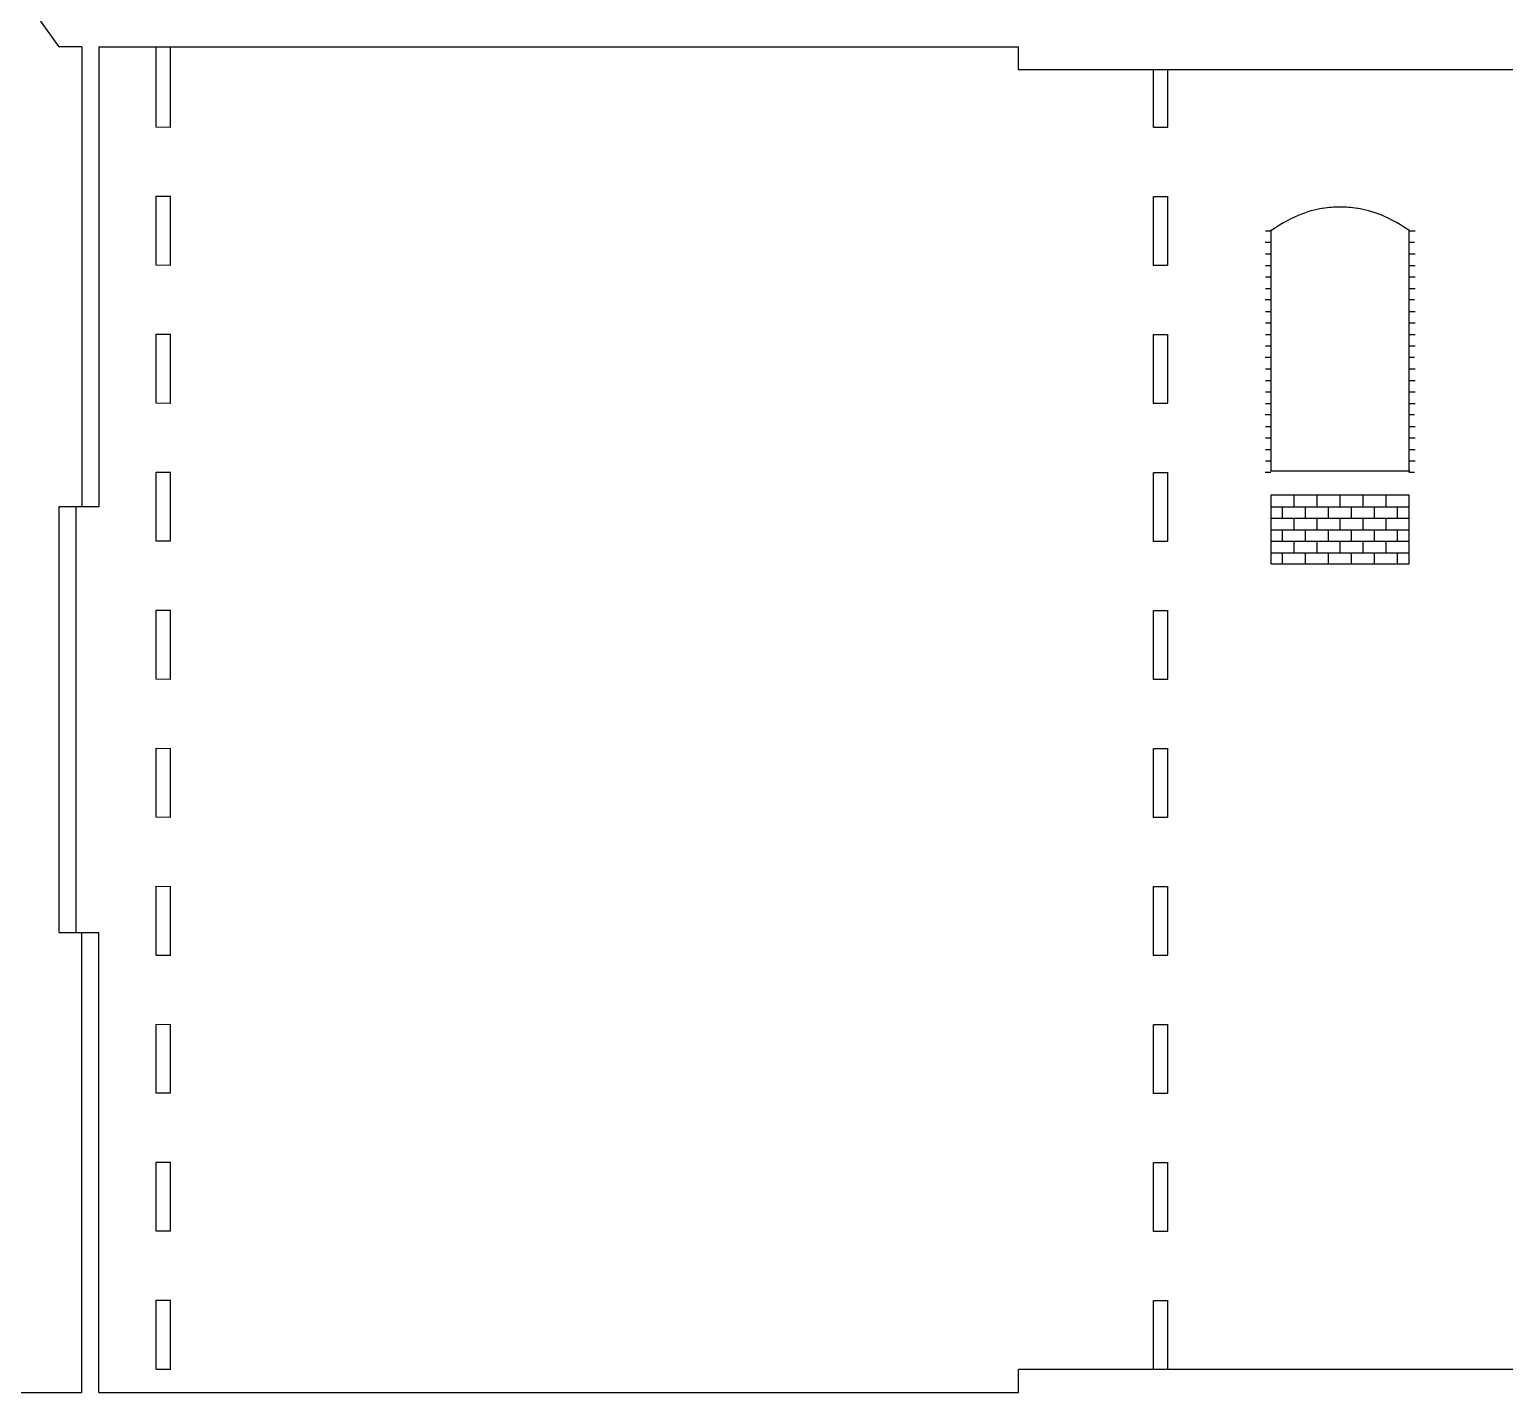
# Model space of a CAD drawing. Extents: x 12 to 496, y 6 to 296.
# Drawn here: x 137.5 to 265.8, y 6 to 124.5 of the extents above; entities that cross this region are included whole.
import ezdxf

# ---------------------------------------------------------------- set-up
doc = ezdxf.new("R2010")
doc.units = 0
doc.header["$MEASUREMENT"] = 0
doc.layers.add('OHNE_NAMEN', color=7, linetype='CONTINUOUS')

msp = doc.modelspace()

# ---------------------------------------------------------------- linework, layer by layer
at = {"layer": 'OHNE_NAMEN', "color": 5, "linetype": 'CONTINUOUS'}
for p, q in [((93.4999, 188.5001), (139.9999, 122.9999)), ((142.0001, 122.9999), (139.9999, 122.9999)), ((142.0001, 123.0002), (142.0001, 83.0001)), ((143.5001, 123.0002), (143.5001, 83.0001)), ((143.5001, 123.0002), (223.4999, 123.0002)), ((223.4999, 121), (223.4999, 122.9999)), ((311.4999, 121), (223.4999, 121)), ((142.0001, 83.0001), (139.9999, 83.0001)), ((139.9999, 83.0001), (139.9999, 46.0001)), ((143.5001, 83.0001), (141.4999, 83.0001)), ((141.4999, 83.0001), (141.4999, 46.0001)), ((139.9999, 46.0001), (142.0001, 46.0001)), ((141.4999, 46.0001), (143.5001, 46.0001)), ((142.0001, 5.9999), (142.0001, 45.9998)), ((143.5001, 5.9999), (143.5001, 45.9998)), ((223.4999, 6), (223.4999, 8)), ((311.4999, 8), (223.4999, 8)), ((109.0002, 5.9999), (142.0001, 5.9999)), ((143.5001, 6), (223.4999, 6))]:
    msp.add_line(p, q, dxfattribs=at)
at = {"layer": 'OHNE_NAMEN', "color": 1, "linetype": 'CONTINUOUS'}
for p, q in [((148.4845, 116.0156), (148.4849, 123.0154)), ((149.7348, 116.0156), (149.7348, 123.0154)), ((235.2347, 116), (235.2347, 120.9848)), ((236.4849, 116.0156), (236.5001, 121)), ((149.7499, 116), (148.4849, 116.0085)), ((236.5001, 115.9845), (235.235, 115.9933)), ((148.4845, 104.0155), (148.4849, 110.0155)), ((148.4845, 110.0155), (149.7499, 110.0067)), ((149.7348, 104.0155), (149.7348, 110.0155)), ((235.2347, 110), (236.4998, 110)), ((235.2347, 103.9999), (235.2347, 110)), ((236.4849, 104.0155), (236.4849, 110.0155)), ((251.9945, 109.0669), (250.9943, 109.0747)), ((244.9999, 107), (245.4998, 107)), ((245.4808, 104.0917), (245.4808, 107.0917)), ((257.4805, 104.0917), (257.4805, 107.0917)), ((257.4999, 107.0003), (257.9998, 107.0003)), ((244.9512, 106.0252), (245.4515, 106.0252)), ((257.4512, 106.0252), (257.9514, 106.0252)), ((149.7499, 103.9999), (148.4849, 104.0155)), ((236.4849, 103.9999), (235.2202, 103.9999)), ((244.9999, 105.0001), (245.5002, 105.0001)), ((244.9999, 103.9999), (245.5002, 103.9999)), ((245.4804, 101.0916), (245.4804, 104.0917)), ((257.4808, 101.0916), (257.4808, 104.0917)), ((257.4999, 105.0001), (258.0001, 105.0001)), ((257.4999, 103.9999), (258.0001, 103.9999)), ((244.9999, 103.0002), (245.4998, 103.0002)), ((257.4999, 103.0002), (257.9998, 103.0002)), ((244.9999, 102), (245.4998, 102)), ((257.4999, 102), (257.9998, 102)), ((244.9512, 101.025), (245.4515, 101.025)), ((245.4808, 99.0918), (245.4808, 101.0916)), ((257.4512, 101.025), (257.9514, 101.025)), ((257.4805, 99.0918), (257.4805, 101.0916)), ((244.9999, 100.0001), (245.5002, 100.0001)), ((244.9999, 99), (245.5002, 99)), ((245.4804, 87.0917), (245.4804, 99.0918)), ((257.4808, 87.0917), (257.4808, 99.0918)), ((257.4999, 100.0001), (258.0001, 100.0001)), ((257.4999, 99), (258.0001, 99)), ((148.4845, 98.0154), (149.7496, 98.0066)), ((148.4849, 92.0154), (148.4849, 98.0154)), ((149.7348, 92.0154), (149.7348, 98.0154)), ((235.2347, 97.9999), (236.4998, 97.9999)), ((235.2347, 91.9999), (235.2347, 97.9999)), ((236.4849, 92.0154), (236.4849, 98.0154)), ((244.9999, 98.0003), (245.4998, 98.0003)), ((257.4999, 98.0003), (257.9998, 98.0003)), ((244.9999, 97.0001), (245.4998, 97.0001)), ((257.4999, 97.0001), (257.9998, 97.0001)), ((244.9512, 96.025), (245.4515, 96.025)), ((244.9999, 95.0002), (245.5002, 95.0002)), ((257.4512, 96.025), (257.9514, 96.025)), ((257.4999, 95.0002), (258.0001, 95.0002)), ((244.9999, 94.0001), (245.5002, 94.0001)), ((257.4999, 94.0001), (258.0001, 94.0001)), ((244.9999, 93.0003), (245.4998, 93.0003)), ((257.4999, 93.0003), (257.9998, 93.0003)), ((149.7499, 91.9999), (148.4849, 92.0087)), ((236.4849, 91.9999), (235.2202, 91.9999)), ((244.9999, 92.0002), (245.4998, 92.0002)), ((257.4999, 92.0002), (257.9998, 92.0002)), ((244.9512, 91.0251), (245.4515, 91.0251)), ((244.9999, 90.0003), (245.5002, 90.0003)), ((257.4512, 91.0251), (257.9514, 91.0251)), ((257.4999, 90.0003), (258.0001, 90.0003)), ((244.9999, 89.0002), (245.5002, 89.0002)), ((257.4999, 89.0002), (258.0001, 89.0002)), ((244.9999, 88.0004), (245.4998, 88.0004)), ((257.4999, 88.0004), (257.9998, 88.0004)), ((148.4845, 80.0153), (148.4849, 86.0153)), ((148.4845, 86.0153), (149.7496, 86.0069)), ((149.7348, 80.0153), (149.7348, 86.0153)), ((235.2347, 85.9998), (236.4998, 85.9998)), ((235.2347, 79.9998), (235.2347, 85.9998)), ((236.4849, 80.0153), (236.4849, 86.0153)), ((244.9512, 86.0252), (245.4515, 86.0252)), ((244.9999, 87.0003), (245.4998, 87.0003)), ((245.4808, 86.0915), (245.4808, 87.0917)), ((245.5422, 86.1325), (257.5422, 86.1325)), ((257.4512, 86.0252), (257.9514, 86.0252)), ((257.4805, 86.0915), (257.4805, 87.0917)), ((257.4999, 87.0003), (257.9998, 87.0003)), ((149.7348, 80.0153), (148.4701, 80.0153)), ((236.4849, 79.9998), (235.2202, 79.9998)), ((148.4845, 68.0156), (148.4849, 74.0152)), ((148.4845, 74.0152), (149.7496, 74.0068)), ((149.7348, 68.0156), (149.7348, 74.0152)), ((235.2347, 73.9997), (236.4998, 73.9997)), ((235.2347, 68), (235.2347, 73.9997)), ((236.4849, 68.0156), (236.4849, 74.0152)), ((149.7499, 68), (148.4849, 68.0085)), ((236.4849, 68), (235.2202, 68)), ((148.4845, 56.0155), (148.4849, 62.0155)), ((148.4845, 62.0155), (149.7496, 62.0067)), ((149.7348, 56.0155), (149.7348, 62.0155)), ((235.2347, 62), (236.4998, 62)), ((235.2347, 55.9999), (235.2347, 62)), ((236.4849, 56.0155), (236.4849, 62.0155)), ((149.7499, 55.9999), (148.4849, 56.0084)), ((236.4849, 55.9999), (235.2202, 55.9999)), ((148.4845, 44.0154), (148.4849, 50.0154)), ((148.4845, 50.0154), (149.7496, 50.0066)), ((149.7348, 44.0154), (149.7348, 50.0154)), ((235.2347, 49.9999), (236.4998, 49.9999)), ((235.2347, 43.9999), (235.2347, 49.9999)), ((236.4849, 44.0154), (236.4849, 50.0154)), ((149.7499, 43.9999), (148.4849, 44.0087)), ((236.4849, 43.9999), (235.2202, 43.9999)), ((148.4845, 32.0153), (148.4849, 38.0153)), ((148.4845, 38.0153), (149.7496, 38.0069)), ((149.7348, 32.0155), (149.7348, 38.0153)), ((235.2347, 37.9998), (236.4998, 37.9998)), ((235.2347, 32.0002), (235.2347, 37.9998)), ((236.4849, 32.0153), (236.4849, 38.0153)), ((149.7348, 32.0152), (148.4701, 32.0152)), ((236.4849, 31.9998), (235.2202, 31.9998)), ((148.4845, 26.0155), (149.7496, 26.0155)), ((148.4845, 20.0153), (148.4849, 26.0154)), ((149.7348, 20.0154), (149.7348, 26.0155)), ((235.2347, 26.0001), (236.4998, 26.0001)), ((235.2347, 20.0001), (235.2347, 26.0001)), ((236.4849, 20.0153), (236.4849, 26.0153)), ((149.7348, 20.0154), (148.4701, 20.0154)), ((236.4849, 20.0001), (235.2202, 20.0001)), ((148.4845, 14.0154), (149.7496, 14.0154)), ((148.4845, 8.0154), (148.4849, 14.0153)), ((149.7348, 8.0154), (149.7348, 14.0154)), ((235.2347, 14.0001), (236.4998, 14.0001)), ((235.2347, 8), (235.2347, 14.0001)), ((236.4849, 8.0153), (236.4849, 14.0153)), ((149.7499, 8), (148.4849, 8.0086)), ((236.4849, 8), (235.2202, 8))]:
    msp.add_line(p, q, dxfattribs=at)
at = {"layer": 'OHNE_NAMEN', "color": 7, "linetype": 'CONTINUOUS'}
for p, q in [((245.4843, 78.0454), (245.4843, 84.0454)), ((245.4843, 84.0454), (257.4844, 84.0454)), ((247.4849, 83.0153), (247.4849, 84.0154)), ((249.4848, 83.0153), (249.4848, 84.0154)), ((251.4847, 83.0153), (251.4847, 84.0154)), ((253.4849, 83.0153), (253.4849, 84.0154)), ((255.4848, 83.0153), (255.4848, 84.0154)), ((257.4844, 78.0454), (257.4844, 84.0454)), ((245.4846, 83.0153), (257.4847, 83.0153)), ((246.4848, 82.0152), (246.4848, 83.0153)), ((248.4847, 82.0152), (248.4847, 83.0153)), ((250.4849, 82.0152), (250.4849, 83.0153)), ((252.4848, 82.0155), (252.4848, 83.0157)), ((254.4847, 82.0152), (254.4847, 83.0153)), ((256.485, 82.0152), (256.485, 83.0153)), ((245.4846, 82.0155), (257.4847, 82.0155)), ((245.4846, 81.0154), (257.4847, 81.0154)), ((246.4848, 80.0156), (246.4848, 81.0154)), ((247.4849, 81.0154), (247.4849, 82.0155)), ((248.4847, 80.0156), (248.4847, 81.0154)), ((249.4848, 81.0154), (249.4848, 82.0155)), ((250.4849, 80.0156), (250.4849, 81.0154)), ((251.4847, 81.0154), (251.4847, 82.0155)), ((252.4848, 80.0156), (252.4848, 81.0154)), ((253.4846, 81.0154), (253.4846, 82.0155)), ((254.4851, 80.0153), (254.4851, 81.0154)), ((255.4848, 81.0154), (255.4848, 82.0155)), ((256.4846, 80.0156), (256.4846, 81.0154)), ((245.4846, 80.0153), (257.4847, 80.0153)), ((247.4849, 79.0155), (247.4849, 80.0156)), ((249.4848, 79.0155), (249.4848, 80.0156)), ((251.485, 79.0155), (251.485, 80.0156)), ((253.4849, 79.0155), (253.4849, 80.0156)), ((255.4848, 79.0155), (255.4848, 80.0156)), ((245.4846, 79.0155), (257.4847, 79.0155)), ((246.4848, 78.0154), (246.4848, 79.0155)), ((248.4847, 78.0154), (248.4847, 79.0155)), ((250.4849, 78.0154), (250.4849, 79.0155)), ((252.4848, 78.0154), (252.4848, 79.0155)), ((254.4851, 78.0154), (254.4851, 79.0155)), ((256.4846, 78.0154), (256.4846, 79.0155)), ((245.4843, 78.0454), (257.4844, 78.0454))]:
    msp.add_line(p, q, dxfattribs=at)
for points in [[(250.7266, 109.0711), (250.8987, 109.0803)], [(250.8987, 109.0803), (251.055, 109.0852)], [(251.055, 109.0852), (251.2113, 109.0898)], [(251.2113, 109.0898), (251.3521, 109.0905)], [(251.3521, 109.0905), (251.4769, 109.0905)], [(246.5518, 107.7179), (246.8958, 107.9105)], [(246.8958, 107.9105), (247.2238, 108.0756)], [(247.2238, 108.0756), (247.5364, 108.2181)], [(247.5364, 108.2181), (247.8493, 108.3603)], [(247.8493, 108.3603), (248.1463, 108.4792)], [(248.1463, 108.4792), (248.4279, 108.579)], [(248.4279, 108.579), (248.709, 108.6785)], [(248.709, 108.6785), (248.975, 108.7589)], [(248.975, 108.7589), (249.2252, 108.8235)], [(249.2252, 108.8235), (249.4756, 108.888)], [(249.4756, 108.888), (249.7102, 108.9371)], [(249.7102, 108.9371), (249.929, 108.9741)], [(249.929, 108.9741), (250.148, 109.0115)], [(250.148, 109.0115), (250.3512, 109.0365)], [(250.3512, 109.0365), (250.5389, 109.0538)], [(250.5389, 109.0538), (250.7266, 109.0711)], [(251.5986, 109.0563), (251.4734, 109.0563)], [(251.739, 109.0563), (251.5986, 109.0563)], [(251.8953, 109.0524), (251.739, 109.0563)], [(252.0516, 109.0486), (251.8953, 109.0524)], [(252.2234, 109.0408), (252.0516, 109.0486)], [(252.4111, 109.0253), (252.2234, 109.0408)], [(252.5984, 109.0094), (252.4111, 109.0253)], [(252.8016, 108.9861), (252.5984, 109.0094)], [(253.0203, 108.9508), (252.8016, 108.9861)], [(253.2391, 108.9159), (253.0203, 108.9508)], [(253.4737, 108.869), (253.2391, 108.9159)], [(253.7234, 108.8065), (253.4737, 108.869)], [(253.9735, 108.7441), (253.7234, 108.8065)], [(254.2392, 108.6658), (253.9735, 108.7441)], [(254.5203, 108.5681), (254.2392, 108.6658)], [(254.8015, 108.4704), (254.5203, 108.5681)], [(255.0986, 108.3532), (254.8015, 108.4704)], [(255.4111, 108.2125), (255.0986, 108.3532)], [(255.7233, 108.0721), (255.4111, 108.2125)], [(256.0518, 107.908), (255.7233, 108.0721)], [(256.3953, 107.7165), (256.0518, 107.908)], [(245.4734, 107.0564), (245.8484, 107.3065)], [(245.8484, 107.3065), (246.2078, 107.5256)], [(246.2078, 107.5256), (246.5518, 107.7179)], [(256.739, 107.5252), (256.3953, 107.7165)], [(257.0984, 107.3065), (256.739, 107.5252)], [(257.4734, 107.0564), (257.0984, 107.3065)]]:
    msp.add_lwpolyline(points, dxfattribs=at)

doc.saveas('drawing.dxf')
